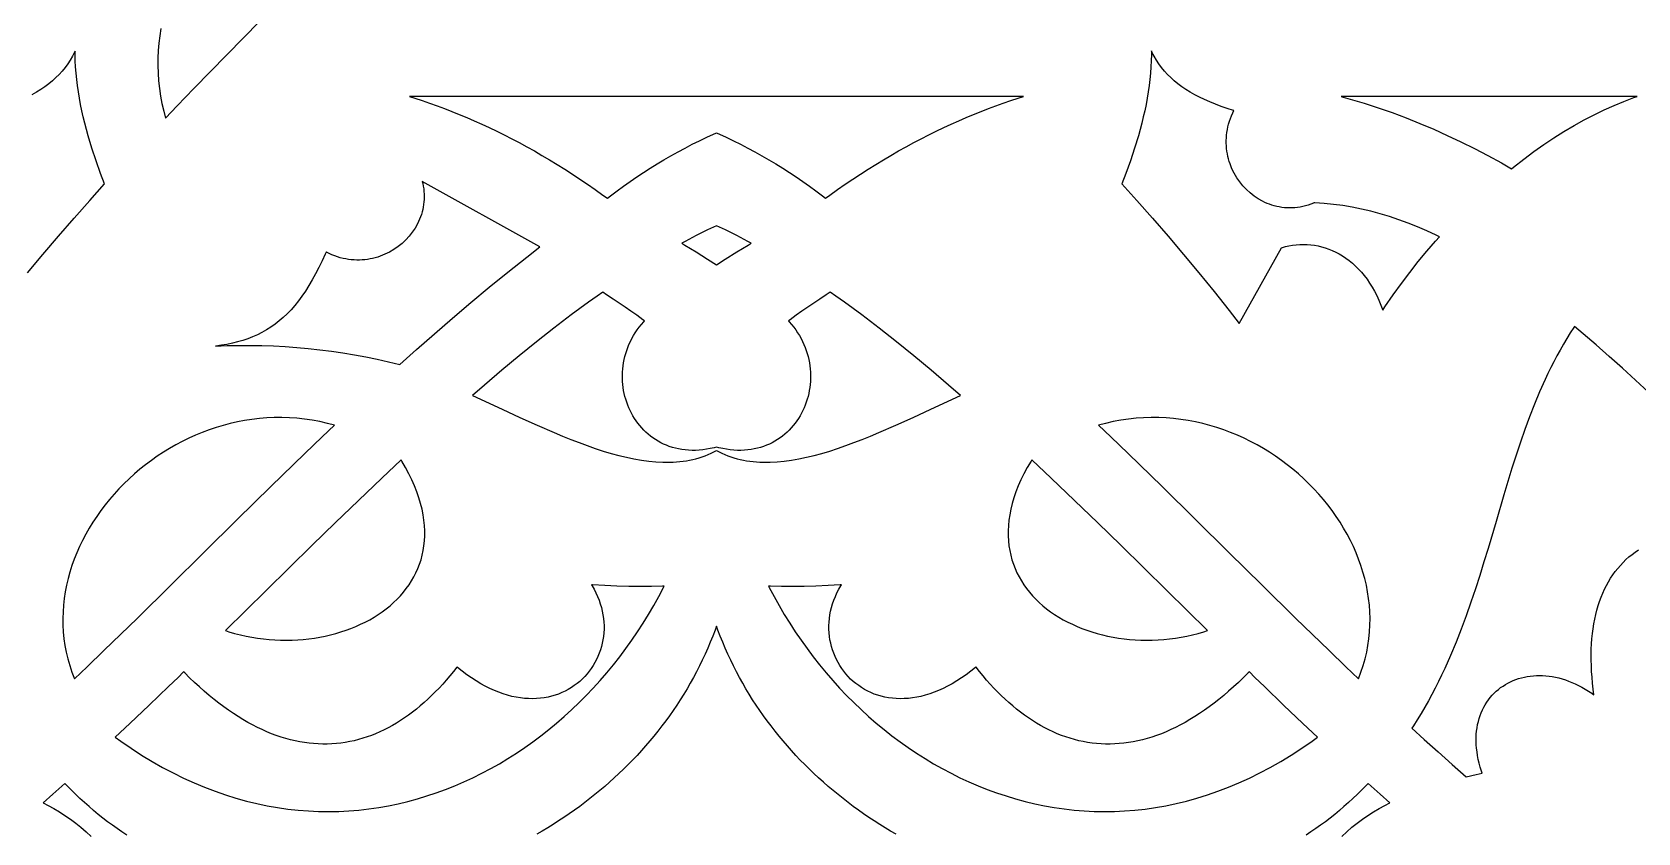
# Model space of a CAD drawing. Extents: x -340 to 340, y -265 to 265.
# Drawn here: x -282.5 to -220.9, y -183.5 to -152.7 of the extents above; entities that cross this region are included whole.
import ezdxf

# ---------------------------------------------------------------- set-up
doc = ezdxf.new("R2010")
doc.units = 0
doc.layers.add('LAYER_1', color=18, linetype='CONTINUOUS')

msp = doc.modelspace()

# ---------------------------------------------------------------- linework, layer by layer
at = {"layer": 'LAYER_1'}
for points in [[(-277.586, -152.588), (-277.629, -152.869), (-277.663, -153.152), (-277.686, -153.437), (-277.698, -153.724), (-277.7, -154.012), (-277.691, -154.303), (-277.671, -154.594), (-277.639, -154.886), (-277.596, -155.18), (-277.542, -155.474), (-277.475, -155.768), (-277.404, -156.031), (-276.954, -155.558), (-276.32, -154.898), (-275.053, -153.594), (-273.785, -152.305)], [(-282.699, -161.971), (-282.11, -161.263), (-281.516, -160.564), (-280.917, -159.872), (-280.313, -159.188), (-279.744, -158.554), (-279.897, -158.152), (-280.069, -157.671), (-280.228, -157.189), (-280.373, -156.708), (-280.441, -156.467), (-280.504, -156.226), (-280.562, -155.985), (-280.617, -155.744), (-280.666, -155.504), (-280.711, -155.263), (-280.751, -155.023), (-280.786, -154.783), (-280.815, -154.543), (-280.838, -154.304), (-280.856, -154.065), (-280.868, -153.827), (-280.873, -153.589), (-280.872, -153.453), (-280.894, -153.498), (-280.976, -153.652), (-281.065, -153.801), (-281.16, -153.946), (-281.263, -154.085), (-281.372, -154.22), (-281.49, -154.35), (-281.615, -154.475), (-281.747, -154.595), (-281.888, -154.711), (-282.037, -154.822), (-282.194, -154.929), (-282.36, -155.032), (-282.535, -155.132)], [(-220.493, -166.557), (-220.994, -166.087), (-221.495, -165.627), (-221.997, -165.177), (-222.499, -164.737), (-223.001, -164.309), (-223.335, -164.033), (-223.356, -164.064), (-223.494, -164.278), (-223.629, -164.494), (-223.759, -164.713), (-223.885, -164.934), (-224.008, -165.157), (-224.126, -165.382), (-224.242, -165.609), (-224.354, -165.839), (-224.463, -166.069), (-224.672, -166.538), (-224.869, -167.013), (-225.057, -167.495), (-225.237, -167.982), (-225.408, -168.475), (-225.573, -168.973), (-225.734, -169.475), (-225.89, -169.981), (-226.043, -170.491), (-226.345, -171.517), (-226.65, -172.55), (-226.807, -173.068), (-226.968, -173.585), (-227.134, -174.103), (-227.307, -174.619), (-227.488, -175.133), (-227.678, -175.646), (-227.879, -176.155), (-228.091, -176.662), (-228.315, -177.164), (-228.433, -177.414), (-228.554, -177.663), (-228.679, -177.91), (-228.807, -178.156), (-228.94, -178.401), (-229.077, -178.644), (-229.219, -178.886), (-229.365, -179.126), (-229.516, -179.365), (-229.577, -179.457), (-229.108, -179.883), (-228.57, -180.365), (-228.029, -180.842), (-227.485, -181.314), (-227.113, -181.233), (-226.873, -181.184), (-226.902, -181.099), (-226.949, -180.948), (-226.99, -180.799), (-227.024, -180.652), (-227.052, -180.507), (-227.075, -180.364), (-227.091, -180.224), (-227.102, -180.086), (-227.107, -179.951), (-227.107, -179.818), (-227.101, -179.688), (-227.089, -179.561), (-227.073, -179.436), (-227.051, -179.314), (-227.023, -179.195), (-226.991, -179.08), (-226.954, -178.967), (-226.912, -178.858), (-226.865, -178.752), (-226.814, -178.649), (-226.758, -178.55), (-226.698, -178.455), (-226.634, -178.363), (-226.566, -178.275), (-226.493, -178.191), (-226.417, -178.111), (-226.337, -178.036), (-226.254, -177.964), (-226.167, -177.896), (-226.077, -177.833), (-225.984, -177.775), (-225.888, -177.72), (-225.789, -177.67), (-225.687, -177.625), (-225.583, -177.584), (-225.477, -177.548), (-225.368, -177.517), (-225.257, -177.491), (-225.144, -177.469), (-225.03, -177.452), (-224.913, -177.44), (-224.795, -177.433), (-224.676, -177.431), (-224.555, -177.434), (-224.434, -177.442), (-224.311, -177.455), (-224.187, -177.473), (-224.062, -177.497), (-223.937, -177.525), (-223.811, -177.559), (-223.684, -177.598), (-223.558, -177.643), (-223.431, -177.693), (-223.303, -177.748), (-223.176, -177.809), (-223.049, -177.876), (-222.923, -177.948), (-222.796, -178.025), (-222.67, -178.108), (-222.585, -178.169), (-222.613, -177.958), (-222.639, -177.725), (-222.66, -177.496), (-222.675, -177.272), (-222.686, -177.052), (-222.692, -176.836), (-222.692, -176.624), (-222.688, -176.417), (-222.679, -176.214), (-222.664, -176.016), (-222.645, -175.821), (-222.621, -175.632), (-222.592, -175.446), (-222.558, -175.265), (-222.519, -175.088), (-222.475, -174.916), (-222.426, -174.748), (-222.372, -174.584), (-222.314, -174.425), (-222.251, -174.271), (-222.183, -174.121), (-222.11, -173.975), (-222.032, -173.834), (-221.95, -173.698), (-221.863, -173.566), (-221.771, -173.44), (-221.675, -173.318), (-221.574, -173.2), (-221.469, -173.088), (-221.359, -172.98), (-221.244, -172.878), (-221.126, -172.78), (-221.003, -172.688), (-220.876, -172.6)], [(-249.365, -183.527), (-249.578, -183.403), (-249.788, -183.277), (-249.997, -183.147), (-250.204, -183.015), (-250.41, -182.879), (-250.613, -182.741), (-250.814, -182.599), (-251.013, -182.455), (-251.209, -182.307), (-251.404, -182.157), (-251.596, -182.003), (-251.786, -181.847), (-251.973, -181.688), (-252.158, -181.526), (-252.34, -181.361), (-252.52, -181.194), (-252.697, -181.023), (-252.872, -180.85), (-253.044, -180.674), (-253.213, -180.496), (-253.379, -180.315), (-253.542, -180.131), (-253.702, -179.944), (-253.86, -179.755), (-254.014, -179.563), (-254.165, -179.368), (-254.313, -179.171), (-254.458, -178.972), (-254.6, -178.77), (-254.738, -178.565), (-254.873, -178.358), (-255.004, -178.148), (-255.132, -177.936), (-255.256, -177.722), (-255.377, -177.505), (-255.494, -177.285), (-255.607, -177.064), (-255.717, -176.84), (-255.823, -176.613), (-255.925, -176.385), (-256.023, -176.154), (-256.117, -175.921), (-256.207, -175.685), (-256.262, -175.532), (-256.317, -175.685), (-256.407, -175.921), (-256.501, -176.154), (-256.599, -176.385), (-256.701, -176.613), (-256.807, -176.84), (-256.917, -177.064), (-257.03, -177.285), (-257.147, -177.505), (-257.268, -177.722), (-257.392, -177.936), (-257.52, -178.148), (-257.651, -178.358), (-257.786, -178.565), (-257.924, -178.77), (-258.066, -178.972), (-258.211, -179.171), (-258.359, -179.368), (-258.51, -179.563), (-258.664, -179.755), (-258.821, -179.944), (-258.982, -180.131), (-259.145, -180.315), (-259.311, -180.496), (-259.48, -180.674), (-259.652, -180.85), (-259.827, -181.023), (-260.004, -181.194), (-260.184, -181.361), (-260.366, -181.526), (-260.551, -181.688), (-260.738, -181.847), (-260.928, -182.003), (-261.12, -182.157), (-261.315, -182.307), (-261.511, -182.455), (-261.71, -182.599), (-261.911, -182.741), (-262.114, -182.879), (-262.319, -183.015), (-262.527, -183.147), (-262.736, -183.277), (-262.946, -183.403), (-263.159, -183.527)], [(-278.889, -183.563), (-279.076, -183.438), (-279.262, -183.31), (-279.446, -183.178), (-279.629, -183.043), (-279.809, -182.904), (-279.989, -182.761), (-280.166, -182.614), (-280.342, -182.464), (-280.516, -182.31), (-280.688, -182.152), (-280.858, -181.99), (-281.026, -181.825), (-281.192, -181.656), (-281.268, -181.576), (-281.729, -181.986), (-282.103, -182.313), (-281.907, -182.415), (-281.689, -182.536), (-281.475, -182.665), (-281.264, -182.801), (-281.056, -182.945), (-280.851, -183.097), (-280.65, -183.258), (-280.453, -183.427), (-280.26, -183.606)], [(-232.264, -183.606), (-232.071, -183.427), (-231.874, -183.258), (-231.673, -183.097), (-231.468, -182.945), (-231.26, -182.801), (-231.049, -182.665), (-230.835, -182.536), (-230.617, -182.415), (-230.421, -182.313), (-230.795, -181.986), (-231.256, -181.576), (-231.332, -181.656), (-231.498, -181.825), (-231.666, -181.99), (-231.836, -182.152), (-232.008, -182.31), (-232.182, -182.464), (-232.358, -182.614), (-232.535, -182.761), (-232.715, -182.904), (-232.895, -183.043), (-233.078, -183.178), (-233.262, -183.31), (-233.448, -183.438), (-233.635, -183.563)]]:
    msp.add_lwpolyline(points, dxfattribs=at)
for points in [[(-239.571, -153.452), (-239.57, -153.589), (-239.576, -153.827), (-239.587, -154.065), (-239.605, -154.304), (-239.629, -154.543), (-239.658, -154.783), (-239.692, -155.023), (-239.732, -155.263), (-239.777, -155.504), (-239.827, -155.744), (-239.881, -155.985), (-239.94, -156.226), (-240.003, -156.467), (-240.07, -156.708), (-240.215, -157.189), (-240.375, -157.671), (-240.546, -158.152), (-240.699, -158.554), (-240.13, -159.188), (-239.527, -159.872), (-238.928, -160.564), (-238.333, -161.263), (-237.744, -161.971), (-237.16, -162.688), (-236.582, -163.414), (-236.196, -163.911), (-234.578, -161.005), (-234.43, -160.963), (-234.293, -160.932), (-234.155, -160.908), (-234.017, -160.891), (-233.877, -160.88), (-233.737, -160.877), (-233.597, -160.881), (-233.456, -160.892), (-233.316, -160.91), (-233.176, -160.936), (-233.037, -160.969), (-232.899, -161.009), (-232.762, -161.057), (-232.627, -161.112), (-232.493, -161.174), (-232.361, -161.244), (-232.231, -161.322), (-232.103, -161.407), (-231.978, -161.5), (-231.856, -161.6), (-231.737, -161.708), (-231.621, -161.823), (-231.509, -161.946), (-231.4, -162.077), (-231.295, -162.215), (-231.195, -162.361), (-231.098, -162.515), (-231.007, -162.676), (-230.92, -162.845), (-230.837, -163.022), (-230.76, -163.206), (-230.688, -163.399), (-230.607, -163.276), (-230.29, -162.819), (-229.972, -162.377), (-229.651, -161.951), (-229.328, -161.54), (-229.002, -161.143), (-228.673, -160.759), (-228.519, -160.586), (-228.642, -160.526), (-229, -160.362), (-229.359, -160.208), (-229.717, -160.065), (-230.076, -159.933), (-230.434, -159.812), (-230.793, -159.703), (-231.151, -159.606), (-231.509, -159.521), (-231.867, -159.448), (-232.225, -159.388), (-232.583, -159.341), (-232.941, -159.307), (-233.299, -159.286), (-233.338, -159.286), (-233.353, -159.292), (-233.456, -159.333), (-233.558, -159.368), (-233.66, -159.398), (-233.762, -159.423), (-233.865, -159.444), (-233.966, -159.459), (-234.068, -159.47), (-234.169, -159.476), (-234.269, -159.478), (-234.369, -159.475), (-234.468, -159.468), (-234.566, -159.456), (-234.663, -159.44), (-234.759, -159.42), (-234.853, -159.397), (-234.946, -159.369), (-235.038, -159.338), (-235.128, -159.302), (-235.216, -159.264), (-235.305, -159.221), (-235.471, -159.127), (-235.632, -159.02), (-235.783, -158.901), (-235.926, -158.77), (-236.059, -158.629), (-236.181, -158.478), (-236.292, -158.317), (-236.391, -158.149), (-236.478, -157.972), (-236.551, -157.79), (-236.583, -157.694), (-236.611, -157.598), (-236.635, -157.5), (-236.656, -157.402), (-236.672, -157.302), (-236.685, -157.2), (-236.694, -157.098), (-236.698, -156.995), (-236.698, -156.891), (-236.694, -156.787), (-236.686, -156.681), (-236.673, -156.575), (-236.655, -156.469), (-236.633, -156.363), (-236.606, -156.256), (-236.575, -156.149), (-236.538, -156.042), (-236.496, -155.936), (-236.45, -155.829), (-236.406, -155.738), (-236.418, -155.734), (-236.662, -155.657), (-236.895, -155.577), (-237.117, -155.494), (-237.329, -155.408), (-237.532, -155.319), (-237.725, -155.227), (-237.908, -155.132), (-238.083, -155.032), (-238.249, -154.929), (-238.406, -154.822), (-238.555, -154.711), (-238.696, -154.595), (-238.829, -154.475), (-238.954, -154.35), (-239.071, -154.22), (-239.181, -154.085), (-239.283, -153.946), (-239.378, -153.801), (-239.467, -153.652), (-239.549, -153.498)], [(-268.042, -155.202), (-267.838, -155.265), (-267.554, -155.357), (-267.271, -155.453), (-266.987, -155.554), (-266.702, -155.659), (-266.417, -155.769), (-266.131, -155.884), (-265.845, -156.003), (-265.559, -156.127), (-265.272, -156.256), (-264.984, -156.389), (-264.696, -156.527), (-264.408, -156.67), (-264.119, -156.818), (-263.83, -156.971), (-263.54, -157.129), (-263.25, -157.291), (-262.959, -157.459), (-262.668, -157.631), (-262.377, -157.809), (-262.085, -157.992), (-261.792, -158.18), (-261.5, -158.373), (-261.206, -158.571), (-260.913, -158.775), (-260.619, -158.984), (-260.448, -159.108), (-260.325, -159.01), (-260.079, -158.822), (-259.83, -158.638), (-259.579, -158.459), (-259.324, -158.283), (-259.066, -158.113), (-258.806, -157.946), (-258.543, -157.784), (-258.278, -157.626), (-258.009, -157.472), (-257.738, -157.322), (-257.465, -157.177), (-257.189, -157.035), (-256.91, -156.898), (-256.629, -156.765), (-256.262, -156.598), (-255.895, -156.765), (-255.614, -156.898), (-255.335, -157.035), (-255.059, -157.177), (-254.786, -157.322), (-254.515, -157.472), (-254.246, -157.626), (-253.981, -157.784), (-253.718, -157.946), (-253.458, -158.113), (-253.2, -158.283), (-252.945, -158.459), (-252.694, -158.638), (-252.445, -158.822), (-252.199, -159.01), (-252.076, -159.108), (-251.905, -158.984), (-251.611, -158.775), (-251.318, -158.571), (-251.024, -158.373), (-250.732, -158.18), (-250.439, -157.992), (-250.147, -157.809), (-249.856, -157.631), (-249.565, -157.459), (-249.274, -157.291), (-248.984, -157.129), (-248.694, -156.971), (-248.405, -156.818), (-248.116, -156.67), (-247.828, -156.527), (-247.54, -156.389), (-247.252, -156.256), (-246.965, -156.127), (-246.679, -156.003), (-246.393, -155.884), (-246.107, -155.769), (-245.822, -155.659), (-245.537, -155.554), (-245.253, -155.453), (-244.97, -155.357), (-244.686, -155.265), (-244.482, -155.202), (-256.262, -155.202)], [(-232.291, -155.202), (-232.209, -155.223), (-231.938, -155.298), (-231.4, -155.458), (-230.863, -155.631), (-230.328, -155.818), (-229.796, -156.017), (-229.266, -156.23), (-228.738, -156.455), (-228.214, -156.691), (-227.691, -156.939), (-227.172, -157.199), (-226.655, -157.469), (-226.14, -157.75), (-225.748, -157.972), (-225.668, -157.908), (-225.284, -157.604), (-224.897, -157.314), (-224.511, -157.04), (-224.124, -156.781), (-223.737, -156.538), (-223.351, -156.309), (-222.966, -156.096), (-222.581, -155.897), (-222.197, -155.713), (-221.815, -155.542), (-221.434, -155.386), (-221.055, -155.243), (-220.934, -155.202)], [(-255.05, -160.902), (-254.928, -160.829), (-255.056, -160.76), (-255.486, -160.535), (-255.916, -160.323), (-256.262, -160.161), (-256.608, -160.323), (-257.038, -160.535), (-257.468, -160.76), (-257.595, -160.829), (-257.474, -160.902), (-257.042, -161.169), (-256.601, -161.449), (-256.262, -161.668), (-255.923, -161.449), (-255.482, -161.169)], [(-252.667, -166.253), (-252.681, -166.37), (-252.7, -166.485), (-252.722, -166.6), (-252.749, -166.713), (-252.781, -166.825), (-252.816, -166.936), (-252.856, -167.045), (-252.899, -167.152), (-252.947, -167.257), (-252.999, -167.36), (-253.055, -167.46), (-253.114, -167.559), (-253.178, -167.654), (-253.246, -167.747), (-253.317, -167.837), (-253.392, -167.924), (-253.471, -168.008), (-253.553, -168.089), (-253.64, -168.166), (-253.729, -168.239), (-253.823, -168.308), (-253.919, -168.374), (-254.02, -168.435), (-254.123, -168.492), (-254.23, -168.544), (-254.34, -168.592), (-254.453, -168.635), (-254.569, -168.673), (-254.688, -168.705), (-254.81, -168.733), (-254.935, -168.755), (-255.062, -168.771), (-255.192, -168.781), (-255.325, -168.786), (-255.46, -168.785), (-255.597, -168.777), (-255.737, -168.764), (-255.878, -168.744), (-256.022, -168.717), (-256.168, -168.684), (-256.262, -168.659), (-256.356, -168.684), (-256.502, -168.717), (-256.646, -168.744), (-256.787, -168.764), (-256.927, -168.777), (-257.064, -168.785), (-257.199, -168.786), (-257.332, -168.781), (-257.462, -168.771), (-257.589, -168.755), (-257.714, -168.733), (-257.836, -168.705), (-257.955, -168.673), (-258.071, -168.635), (-258.184, -168.592), (-258.294, -168.544), (-258.401, -168.492), (-258.504, -168.435), (-258.605, -168.374), (-258.701, -168.308), (-258.795, -168.239), (-258.884, -168.166), (-258.971, -168.089), (-259.053, -168.008), (-259.132, -167.924), (-259.207, -167.837), (-259.278, -167.747), (-259.346, -167.654), (-259.409, -167.559), (-259.469, -167.46), (-259.525, -167.36), (-259.577, -167.257), (-259.625, -167.152), (-259.668, -167.045), (-259.708, -166.936), (-259.743, -166.825), (-259.775, -166.713), (-259.802, -166.6), (-259.824, -166.485), (-259.843, -166.37), (-259.857, -166.253), (-259.866, -166.136), (-259.872, -166.017), (-259.872, -165.899), (-259.868, -165.78), (-259.86, -165.661), (-259.846, -165.541), (-259.829, -165.422), (-259.806, -165.303), (-259.778, -165.184), (-259.746, -165.066), (-259.708, -164.949), (-259.666, -164.833), (-259.619, -164.717), (-259.566, -164.603), (-259.509, -164.49), (-259.446, -164.378), (-259.378, -164.268), (-259.305, -164.16), (-259.227, -164.054), (-259.143, -163.95), (-259.054, -163.849), (-259.025, -163.818), (-259.088, -163.77), (-259.318, -163.6), (-259.543, -163.441), (-259.768, -163.289), (-260.231, -162.979), (-260.477, -162.812), (-260.621, -162.71), (-260.84, -162.863), (-261.172, -163.099), (-261.504, -163.34), (-261.836, -163.586), (-262.501, -164.091), (-263.166, -164.613), (-263.832, -165.152), (-264.5, -165.707), (-265.169, -166.277), (-265.63, -166.678), (-264.488, -167.207), (-263.813, -167.518), (-263.148, -167.818), (-262.493, -168.102), (-262.171, -168.237), (-261.852, -168.365), (-261.535, -168.487), (-261.223, -168.603), (-260.913, -168.71), (-260.608, -168.81), (-260.306, -168.9), (-260.009, -168.982), (-259.716, -169.053), (-259.427, -169.114), (-259.143, -169.164), (-258.863, -169.202), (-258.589, -169.228), (-258.319, -169.242), (-258.054, -169.243), (-257.925, -169.238), (-257.796, -169.23), (-257.669, -169.218), (-257.542, -169.203), (-257.418, -169.184), (-257.294, -169.161), (-257.172, -169.135), (-257.051, -169.105), (-256.932, -169.071), (-256.814, -169.032), (-256.697, -168.99), (-256.581, -168.944), (-256.466, -168.894), (-256.262, -168.796), (-256.058, -168.894), (-255.943, -168.944), (-255.827, -168.99), (-255.71, -169.032), (-255.592, -169.071), (-255.473, -169.105), (-255.352, -169.135), (-255.23, -169.161), (-255.106, -169.184), (-254.982, -169.203), (-254.855, -169.218), (-254.728, -169.23), (-254.599, -169.238), (-254.47, -169.243), (-254.205, -169.242), (-253.935, -169.228), (-253.661, -169.202), (-253.381, -169.164), (-253.097, -169.114), (-252.808, -169.053), (-252.515, -168.982), (-252.218, -168.9), (-251.916, -168.81), (-251.611, -168.71), (-251.301, -168.603), (-250.989, -168.487), (-250.672, -168.365), (-250.353, -168.237), (-250.03, -168.102), (-249.376, -167.818), (-248.711, -167.518), (-248.036, -167.207), (-246.894, -166.678), (-247.355, -166.277), (-248.024, -165.707), (-248.692, -165.152), (-249.358, -164.613), (-250.023, -164.091), (-250.688, -163.586), (-251.02, -163.34), (-251.352, -163.099), (-251.684, -162.863), (-251.903, -162.71), (-252.047, -162.812), (-252.293, -162.979), (-252.756, -163.289), (-252.981, -163.441), (-253.206, -163.6), (-253.436, -163.77), (-253.499, -163.818), (-253.47, -163.849), (-253.381, -163.95), (-253.297, -164.054), (-253.219, -164.16), (-253.146, -164.268), (-253.078, -164.378), (-253.015, -164.49), (-252.958, -164.603), (-252.905, -164.717), (-252.858, -164.833), (-252.816, -164.949), (-252.778, -165.066), (-252.746, -165.184), (-252.718, -165.303), (-252.695, -165.422), (-252.677, -165.541), (-252.664, -165.661), (-252.656, -165.78), (-252.652, -165.899), (-252.652, -166.017), (-252.657, -166.136)], [(-281.346, -175.243), (-281.342, -175.501), (-281.328, -175.759), (-281.302, -176.018), (-281.265, -176.276), (-281.216, -176.535), (-281.155, -176.792), (-281.082, -177.049), (-280.997, -177.305), (-280.9, -177.555), (-280.417, -177.096), (-279.77, -176.474), (-278.485, -175.224), (-277.207, -173.967), (-275.931, -172.705), (-274.652, -171.439), (-273.363, -170.171), (-272.059, -168.904), (-271.399, -168.27), (-270.925, -167.82), (-271.188, -167.749), (-271.483, -167.682), (-271.777, -167.628), (-272.07, -167.585), (-272.363, -167.553), (-272.654, -167.533), (-272.944, -167.524), (-273.233, -167.526), (-273.52, -167.538), (-273.805, -167.561), (-274.088, -167.595), (-274.369, -167.638), (-274.647, -167.691), (-274.923, -167.753), (-275.196, -167.825), (-275.466, -167.906), (-275.732, -167.996), (-275.995, -168.095), (-276.255, -168.202), (-276.51, -168.318), (-276.761, -168.441), (-277.008, -168.572), (-277.251, -168.711), (-277.488, -168.857), (-277.721, -169.01), (-277.948, -169.17), (-278.17, -169.337), (-278.386, -169.51), (-278.597, -169.689), (-278.801, -169.875), (-278.999, -170.066), (-279.191, -170.262), (-279.376, -170.464), (-279.554, -170.671), (-279.724, -170.883), (-279.888, -171.099), (-280.044, -171.319), (-280.192, -171.544), (-280.332, -171.772), (-280.464, -172.004), (-280.588, -172.24), (-280.703, -172.478), (-280.809, -172.719), (-280.907, -172.964), (-280.995, -173.21), (-281.073, -173.459), (-281.143, -173.709), (-281.202, -173.962), (-281.251, -174.216), (-281.291, -174.471), (-281.32, -174.727), (-281.338, -174.985)], [(-232.107, -177.096), (-231.624, -177.555), (-231.527, -177.305), (-231.442, -177.049), (-231.369, -176.792), (-231.308, -176.535), (-231.259, -176.276), (-231.222, -176.018), (-231.196, -175.759), (-231.182, -175.501), (-231.178, -175.243), (-231.186, -174.985), (-231.204, -174.727), (-231.233, -174.471), (-231.273, -174.216), (-231.322, -173.962), (-231.381, -173.709), (-231.451, -173.459), (-231.529, -173.21), (-231.617, -172.964), (-231.715, -172.719), (-231.821, -172.478), (-231.936, -172.24), (-232.06, -172.004), (-232.192, -171.772), (-232.332, -171.544), (-232.48, -171.319), (-232.636, -171.099), (-232.8, -170.883), (-232.97, -170.671), (-233.148, -170.464), (-233.333, -170.262), (-233.525, -170.066), (-233.723, -169.875), (-233.927, -169.689), (-234.138, -169.51), (-234.354, -169.337), (-234.576, -169.17), (-234.803, -169.01), (-235.036, -168.857), (-235.273, -168.711), (-235.516, -168.572), (-235.763, -168.441), (-236.014, -168.318), (-236.269, -168.202), (-236.529, -168.095), (-236.792, -167.996), (-237.058, -167.906), (-237.328, -167.825), (-237.601, -167.753), (-237.877, -167.691), (-238.155, -167.638), (-238.436, -167.595), (-238.719, -167.561), (-239.004, -167.538), (-239.291, -167.526), (-239.58, -167.524), (-239.87, -167.533), (-240.161, -167.553), (-240.454, -167.585), (-240.747, -167.628), (-241.041, -167.682), (-241.336, -167.749), (-241.599, -167.82), (-241.125, -168.27), (-240.465, -168.904), (-239.161, -170.171), (-237.872, -171.439), (-236.593, -172.705), (-235.317, -173.967), (-234.039, -175.224), (-232.754, -176.474)], [(-267.721, -173.323), (-267.657, -173.156), (-267.6, -172.985), (-267.553, -172.81), (-267.515, -172.631), (-267.486, -172.447), (-267.466, -172.26), (-267.456, -172.068), (-267.455, -171.871), (-267.466, -171.671), (-267.486, -171.466), (-267.517, -171.257), (-267.56, -171.044), (-267.614, -170.827), (-267.679, -170.606), (-267.756, -170.381), (-267.846, -170.151), (-267.948, -169.918), (-268.063, -169.681), (-268.191, -169.44), (-268.333, -169.196), (-268.361, -169.151), (-269.102, -169.848), (-270.003, -170.707), (-270.893, -171.566), (-271.776, -172.427), (-273.54, -174.161), (-275.106, -175.704), (-274.972, -175.748), (-274.754, -175.811), (-274.534, -175.868), (-274.314, -175.917), (-274.093, -175.96), (-273.872, -175.995), (-273.651, -176.024), (-273.429, -176.047), (-273.208, -176.062), (-272.988, -176.071), (-272.768, -176.074), (-272.55, -176.07), (-272.332, -176.06), (-272.117, -176.043), (-271.903, -176.02), (-271.691, -175.991), (-271.482, -175.956), (-271.275, -175.915), (-271.071, -175.868), (-270.87, -175.815), (-270.672, -175.756), (-270.478, -175.692), (-270.288, -175.621), (-270.102, -175.546), (-269.92, -175.464), (-269.743, -175.378), (-269.571, -175.286), (-269.403, -175.189), (-269.241, -175.086), (-269.085, -174.979), (-268.934, -174.866), (-268.79, -174.749), (-268.651, -174.627), (-268.519, -174.5), (-268.394, -174.368), (-268.276, -174.232), (-268.164, -174.092), (-268.06, -173.946), (-267.964, -173.797), (-267.875, -173.643), (-267.794, -173.485)], [(-239.756, -176.074), (-239.536, -176.071), (-239.316, -176.062), (-239.095, -176.047), (-238.873, -176.024), (-238.652, -175.995), (-238.43, -175.96), (-238.21, -175.917), (-237.99, -175.868), (-237.77, -175.811), (-237.552, -175.748), (-237.418, -175.704), (-238.984, -174.161), (-240.748, -172.427), (-241.631, -171.566), (-242.521, -170.707), (-243.422, -169.848), (-244.163, -169.151), (-244.191, -169.196), (-244.333, -169.44), (-244.461, -169.681), (-244.576, -169.918), (-244.678, -170.151), (-244.767, -170.381), (-244.845, -170.606), (-244.91, -170.827), (-244.964, -171.044), (-245.007, -171.257), (-245.038, -171.466), (-245.058, -171.671), (-245.068, -171.871), (-245.068, -172.068), (-245.058, -172.26), (-245.038, -172.447), (-245.009, -172.631), (-244.971, -172.81), (-244.923, -172.985), (-244.867, -173.156), (-244.803, -173.323), (-244.73, -173.485), (-244.649, -173.643), (-244.56, -173.797), (-244.464, -173.946), (-244.36, -174.092), (-244.248, -174.232), (-244.13, -174.368), (-244.005, -174.5), (-243.873, -174.627), (-243.734, -174.749), (-243.59, -174.866), (-243.439, -174.979), (-243.283, -175.086), (-243.121, -175.189), (-242.953, -175.286), (-242.781, -175.378), (-242.604, -175.464), (-242.422, -175.546), (-242.236, -175.621), (-242.046, -175.692), (-241.852, -175.756), (-241.654, -175.815), (-241.453, -175.868), (-241.249, -175.915), (-241.042, -175.956), (-240.833, -175.991), (-240.621, -176.02), (-240.407, -176.043), (-240.192, -176.06), (-239.974, -176.07)], [(-265.485, -177.639), (-265.663, -177.524), (-265.841, -177.398), (-266.021, -177.263), (-266.202, -177.118), (-266.22, -177.102), (-266.223, -177.106), (-266.357, -177.277), (-266.493, -177.442), (-266.63, -177.604), (-266.769, -177.76), (-266.909, -177.912), (-267.051, -178.059), (-267.194, -178.201), (-267.338, -178.338), (-267.484, -178.471), (-267.631, -178.599), (-267.78, -178.721), (-267.93, -178.839), (-268.081, -178.951), (-268.234, -179.059), (-268.388, -179.161), (-268.544, -179.258), (-268.701, -179.35), (-268.859, -179.437), (-269.018, -179.518), (-269.179, -179.594), (-269.341, -179.664), (-269.504, -179.729), (-269.668, -179.788), (-269.834, -179.841), (-270, -179.889), (-270.168, -179.932), (-270.337, -179.968), (-270.507, -179.999), (-270.677, -180.023), (-270.849, -180.042), (-271.022, -180.055), (-271.196, -180.062), (-271.37, -180.062), (-271.545, -180.057), (-271.721, -180.046), (-271.898, -180.028), (-272.076, -180.004), (-272.254, -179.974), (-272.433, -179.938), (-272.612, -179.896), (-272.792, -179.847), (-272.972, -179.792), (-273.153, -179.731), (-273.335, -179.663), (-273.517, -179.589), (-273.699, -179.509), (-273.882, -179.422), (-274.065, -179.329), (-274.249, -179.229), (-274.433, -179.123), (-274.617, -179.01), (-274.802, -178.891), (-274.987, -178.765), (-275.172, -178.633), (-275.358, -178.494), (-275.544, -178.348), (-275.731, -178.195), (-275.917, -178.036), (-276.104, -177.87), (-276.292, -177.698), (-276.479, -177.518), (-276.667, -177.332), (-276.712, -177.285), (-276.926, -177.5), (-277.291, -177.858), (-278.029, -178.568), (-278.77, -179.267), (-279.332, -179.794), (-279.124, -179.946), (-278.723, -180.223), (-278.322, -180.484), (-277.92, -180.729), (-277.517, -180.958), (-277.115, -181.172), (-276.712, -181.37), (-276.309, -181.554), (-275.907, -181.722), (-275.505, -181.876), (-275.103, -182.015), (-274.702, -182.14), (-274.302, -182.251), (-273.902, -182.347), (-273.504, -182.431), (-273.106, -182.5), (-272.71, -182.557), (-272.316, -182.6), (-271.923, -182.63), (-271.531, -182.648), (-271.141, -182.653), (-270.754, -182.646), (-270.368, -182.626), (-269.985, -182.595), (-269.604, -182.552), (-269.225, -182.497), (-268.849, -182.431), (-268.476, -182.354), (-268.106, -182.265), (-267.738, -182.166), (-267.374, -182.056), (-267.014, -181.936), (-266.656, -181.805), (-266.303, -181.665), (-265.953, -181.514), (-265.607, -181.354), (-265.265, -181.184), (-264.927, -181.005), (-264.594, -180.816), (-264.265, -180.619), (-263.941, -180.413), (-263.622, -180.198), (-263.307, -179.975), (-262.998, -179.744), (-262.694, -179.505), (-262.395, -179.258), (-262.102, -179.003), (-261.815, -178.741), (-261.533, -178.471), (-261.258, -178.195), (-260.988, -177.912), (-260.725, -177.622), (-260.469, -177.325), (-260.219, -177.022), (-259.975, -176.714), (-259.739, -176.399), (-259.51, -176.078), (-259.288, -175.752), (-259.073, -175.421), (-258.865, -175.085), (-258.666, -174.744), (-258.474, -174.398), (-258.29, -174.047), (-258.264, -173.994), (-258.334, -173.997), (-258.755, -174.009), (-259.187, -174.013), (-259.629, -174.009), (-260.081, -173.998), (-260.543, -173.977), (-261.014, -173.947), (-261.062, -173.943), (-261.037, -173.982), (-260.958, -174.118), (-260.887, -174.256), (-260.824, -174.395), (-260.768, -174.534), (-260.719, -174.674), (-260.678, -174.815), (-260.644, -174.955), (-260.617, -175.096), (-260.597, -175.236), (-260.584, -175.376), (-260.578, -175.515), (-260.578, -175.653), (-260.585, -175.79), (-260.599, -175.926), (-260.619, -176.06), (-260.646, -176.192), (-260.678, -176.322), (-260.717, -176.45), (-260.761, -176.576), (-260.812, -176.699), (-260.868, -176.819), (-260.93, -176.936), (-260.997, -177.05), (-261.069, -177.161), (-261.147, -177.267), (-261.23, -177.37), (-261.319, -177.469), (-261.412, -177.564), (-261.51, -177.654), (-261.612, -177.739), (-261.72, -177.819), (-261.831, -177.894), (-261.947, -177.964), (-262.067, -178.029), (-262.192, -178.087), (-262.32, -178.14), (-262.452, -178.186), (-262.588, -178.226), (-262.727, -178.259), (-262.869, -178.285), (-263.015, -178.305), (-263.164, -178.317), (-263.315, -178.322), (-263.47, -178.319), (-263.627, -178.309), (-263.786, -178.291), (-263.948, -178.264), (-264.111, -178.23), (-264.277, -178.187), (-264.445, -178.136), (-264.614, -178.075), (-264.786, -178.007), (-264.958, -177.929), (-265.133, -177.842), (-265.308, -177.745)], [(-248.576, -178.264), (-248.738, -178.291), (-248.897, -178.309), (-249.054, -178.319), (-249.209, -178.322), (-249.36, -178.317), (-249.509, -178.305), (-249.655, -178.285), (-249.797, -178.259), (-249.936, -178.226), (-250.072, -178.186), (-250.204, -178.14), (-250.332, -178.087), (-250.456, -178.029), (-250.577, -177.964), (-250.693, -177.894), (-250.804, -177.819), (-250.912, -177.739), (-251.014, -177.654), (-251.112, -177.564), (-251.205, -177.469), (-251.293, -177.37), (-251.377, -177.267), (-251.455, -177.161), (-251.527, -177.05), (-251.594, -176.936), (-251.656, -176.819), (-251.712, -176.699), (-251.763, -176.576), (-251.807, -176.45), (-251.846, -176.322), (-251.878, -176.192), (-251.905, -176.06), (-251.925, -175.926), (-251.939, -175.79), (-251.946, -175.653), (-251.946, -175.515), (-251.94, -175.376), (-251.927, -175.236), (-251.907, -175.096), (-251.88, -174.955), (-251.846, -174.815), (-251.805, -174.674), (-251.756, -174.534), (-251.7, -174.395), (-251.637, -174.256), (-251.566, -174.118), (-251.487, -173.982), (-251.462, -173.943), (-251.51, -173.947), (-251.981, -173.977), (-252.443, -173.998), (-252.895, -174.009), (-253.337, -174.013), (-253.769, -174.009), (-254.19, -173.997), (-254.26, -173.994), (-254.234, -174.047), (-254.05, -174.398), (-253.858, -174.744), (-253.659, -175.085), (-253.451, -175.421), (-253.236, -175.752), (-253.014, -176.078), (-252.785, -176.399), (-252.549, -176.714), (-252.305, -177.022), (-252.055, -177.325), (-251.799, -177.622), (-251.536, -177.912), (-251.266, -178.195), (-250.991, -178.471), (-250.709, -178.741), (-250.422, -179.003), (-250.129, -179.258), (-249.83, -179.505), (-249.526, -179.744), (-249.217, -179.975), (-248.902, -180.198), (-248.583, -180.413), (-248.259, -180.619), (-247.93, -180.816), (-247.597, -181.005), (-247.259, -181.184), (-246.917, -181.354), (-246.571, -181.514), (-246.221, -181.665), (-245.868, -181.805), (-245.51, -181.936), (-245.15, -182.056), (-244.786, -182.166), (-244.418, -182.265), (-244.048, -182.354), (-243.675, -182.431), (-243.299, -182.497), (-242.92, -182.552), (-242.539, -182.595), (-242.156, -182.626), (-241.77, -182.646), (-241.383, -182.653), (-240.993, -182.648), (-240.601, -182.63), (-240.208, -182.6), (-239.814, -182.557), (-239.418, -182.5), (-239.02, -182.431), (-238.622, -182.347), (-238.222, -182.251), (-237.822, -182.14), (-237.421, -182.015), (-237.019, -181.876), (-236.617, -181.722), (-236.215, -181.554), (-235.812, -181.37), (-235.409, -181.172), (-235.007, -180.958), (-234.604, -180.729), (-234.202, -180.484), (-233.801, -180.223), (-233.4, -179.946), (-233.192, -179.794), (-233.754, -179.267), (-234.495, -178.568), (-235.233, -177.858), (-235.597, -177.5), (-235.812, -177.285), (-235.857, -177.332), (-236.045, -177.518), (-236.232, -177.698), (-236.42, -177.87), (-236.607, -178.036), (-236.793, -178.195), (-236.98, -178.348), (-237.166, -178.494), (-237.351, -178.633), (-237.537, -178.765), (-237.722, -178.891), (-237.907, -179.01), (-238.091, -179.123), (-238.275, -179.229), (-238.459, -179.329), (-238.642, -179.422), (-238.825, -179.509), (-239.007, -179.589), (-239.189, -179.663), (-239.371, -179.731), (-239.552, -179.792), (-239.732, -179.847), (-239.912, -179.896), (-240.091, -179.938), (-240.27, -179.974), (-240.448, -180.004), (-240.626, -180.028), (-240.803, -180.046), (-240.979, -180.057), (-241.154, -180.062), (-241.328, -180.062), (-241.502, -180.055), (-241.675, -180.042), (-241.847, -180.023), (-242.017, -179.999), (-242.187, -179.968), (-242.356, -179.932), (-242.524, -179.889), (-242.69, -179.841), (-242.856, -179.788), (-243.02, -179.729), (-243.183, -179.664), (-243.345, -179.594), (-243.506, -179.518), (-243.665, -179.437), (-243.823, -179.35), (-243.98, -179.258), (-244.136, -179.161), (-244.29, -179.059), (-244.443, -178.951), (-244.594, -178.839), (-244.744, -178.721), (-244.893, -178.599), (-245.04, -178.471), (-245.186, -178.338), (-245.33, -178.201), (-245.473, -178.059), (-245.615, -177.912), (-245.755, -177.76), (-245.894, -177.604), (-246.031, -177.442), (-246.167, -177.277), (-246.301, -177.106), (-246.304, -177.102), (-246.322, -177.118), (-246.503, -177.263), (-246.683, -177.398), (-246.861, -177.524), (-247.039, -177.639), (-247.216, -177.745), (-247.391, -177.842), (-247.566, -177.929), (-247.738, -178.007), (-247.909, -178.075), (-248.079, -178.136), (-248.247, -178.187), (-248.413, -178.23)]]:
    msp.add_lwpolyline(points, close=True, dxfattribs=at)
msp.add_lwpolyline([(-274.639, -164.623), (-274.841, -164.672), (-275.048, -164.715), (-275.26, -164.752), (-275.479, -164.782), (-275.492, -164.783, -0.073787), (-268.41, -165.486), (-267.768, -164.91), (-267.084, -164.307), (-266.393, -163.708), (-265.694, -163.114), (-264.986, -162.525), (-264.269, -161.941), (-263.542, -161.362), (-263.046, -160.977), (-267.552, -158.468), (-267.533, -158.543), (-267.513, -158.645), (-267.497, -158.747), (-267.487, -158.848), (-267.48, -158.949), (-267.479, -159.05), (-267.482, -159.15), (-267.489, -159.248), (-267.501, -159.346), (-267.516, -159.443), (-267.536, -159.539), (-267.56, -159.633), (-267.588, -159.726), (-267.619, -159.818), (-267.654, -159.908), (-267.693, -159.997), (-267.736, -160.085), (-267.829, -160.252), (-267.937, -160.412), (-268.056, -160.564), (-268.187, -160.706), (-268.328, -160.839), (-268.479, -160.961), (-268.639, -161.072), (-268.808, -161.172), (-268.985, -161.258), (-269.167, -161.331), (-269.263, -161.363), (-269.359, -161.391), (-269.456, -161.415), (-269.555, -161.436), (-269.655, -161.453), (-269.756, -161.465), (-269.858, -161.474), (-269.961, -161.478), (-270.065, -161.479), (-270.17, -161.475), (-270.275, -161.466), (-270.381, -161.453), (-270.487, -161.436), (-270.594, -161.413), (-270.701, -161.387), (-270.807, -161.355), (-270.914, -161.318), (-271.021, -161.277), (-271.127, -161.23), (-271.233, -161.179), (-271.244, -161.173), (-271.276, -161.247), (-271.398, -161.514), (-271.522, -161.769), (-271.647, -162.011), (-271.774, -162.241), (-271.903, -162.459), (-272.035, -162.667), (-272.169, -162.863), (-272.306, -163.048), (-272.446, -163.222), (-272.59, -163.386), (-272.737, -163.54), (-272.888, -163.684), (-273.043, -163.818), (-273.202, -163.943), (-273.365, -164.058), (-273.533, -164.164), (-273.705, -164.262), (-273.882, -164.35), (-274.064, -164.43), (-274.251, -164.502), (-274.442, -164.566)], format="xyb", close=True, dxfattribs=at)

doc.saveas('drawing.dxf')
